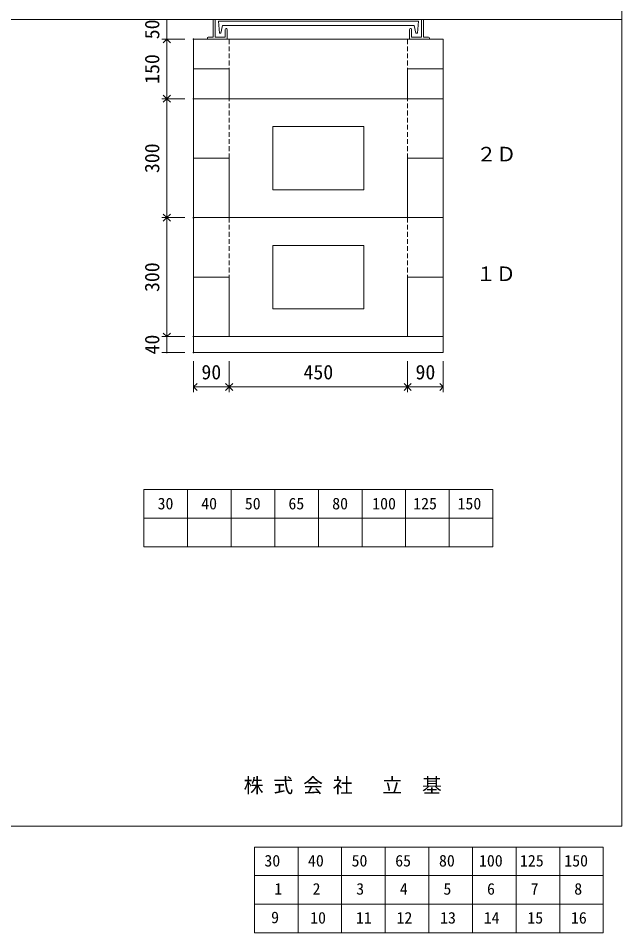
# Model space of a CAD drawing. Units: millimetres, scale not verified. Extents: x -4890 to 18490, y -2272 to 2272.
# Drawn here: x 3368 to 4890, y -2272 to 35 of the extents above; entities that cross this region are included whole.
import ezdxf
from ezdxf.enums import TextEntityAlignment as Align

# ---------------------------------------------------------------- set-up
doc = ezdxf.new("R2010")
doc.units = ezdxf.units.MM
doc.header["$LTSCALE"] = 10
doc.header["$PDMODE"] = 32
doc.header["$PDSIZE"] = 2
for name, pattern in [('DASHED1', [1.8, 1.2, -0.6]), ('USER2', [50.8, 31.75, -6.35, 6.35, -6.35]), ('USER5', [3.185, 0.01, -3.175])]:
    doc.linetypes.add(name, pattern=pattern)
for name, color, linetype, lineweight in [('0-1_Defpoints', 7, 'USER2', 5), ('0-2_waku', 7, 'Continuous', 18), ('0-3_gaikei', 7, 'Continuous', 18), ('0-4_kakure', 7, 'USER5', 18), ('0-5_sunpou', 7, 'Continuous', 5), ('0-9_uchigawa', 6, 'Continuous', 18), ('0-B_futa', 3, 'Continuous', 18), ('0-C_GL', 4, 'Continuous', 18), ('0-E_文字１', 150, 'USER2', 18), ('1-5_文字２', 7, 'Continuous', 5)]:
    doc.layers.add(name, color=color, linetype=linetype, lineweight=lineweight)
doc.styles.add('ＭＳ ゴシック', font='')
doc.styles.get('ＭＳ ゴシック').set_extended_font_data('MS Gothic')

# ---------------------------------------------------------------- blocks, each defined once
blk = doc.blocks.new('_Open90')
at = {"layer": '0-5_sunpou'}
blk.add_line((0, 0), (-1, 0), dxfattribs=at)
blk.add_lwpolyline([(-0.5, 0.5), (0, 0), (-0.5, -0.5)], dxfattribs=at)
blk = doc.blocks.new('D47')
at = {"layer": '0-1_Defpoints'}
for p in [(5257.32, 1764.36), (5190.08, 1464.36), (5257.32, 1464.36)]:
    blk.add_point(p, dxfattribs=at)
at = {"layer": '0-5_sunpou'}
for p, q in [((5235.32, 1764.36), (5177.08, 1764.36)), ((5190.08, 1746.36), (5190.08, 1482.36)), ((5235.32, 1464.36), (5177.08, 1464.36))]:
    blk.add_line(p, q, dxfattribs=at)
at = {"layer": '0-5_sunpou', "xscale": 18, "yscale": 18}
for p, rotation in [((5190.08, 1764.36), 90), ((5190.08, 1464.36), 270)]:
    blk.add_blockref('_Open90', p, dxfattribs=dict(at, rotation=rotation))
at = {"layer": '0-5_sunpou', "style": 'ＭＳ ゴシック'}
blk.add_text('300', height=36.66, rotation=90, dxfattribs=at).set_placement((5182.08, 1576.86), align=Align.BOTTOM_LEFT)
blk = doc.blocks.new('D48')
at = {"layer": '0-1_Defpoints'}
for p in [(5257.32, 2214.36), (5190.08, 2064.36), (5257.32, 2064.36)]:
    blk.add_point(p, dxfattribs=at)
at = {"layer": '0-5_sunpou'}
for p, q in [((5235.32, 2214.36), (5177.08, 2214.36)), ((5190.08, 2196.36), (5190.08, 2082.36)), ((5235.32, 2064.36), (5177.08, 2064.36))]:
    blk.add_line(p, q, dxfattribs=at)
at = {"layer": '0-5_sunpou', "xscale": 18, "yscale": 18}
for p, rotation in [((5190.08, 2214.36), 90), ((5190.08, 2064.36), 270)]:
    blk.add_blockref('_Open90', p, dxfattribs=dict(at, rotation=rotation))
at = {"layer": '0-5_sunpou', "style": 'ＭＳ ゴシック'}
blk.add_text('150', height=36.66, rotation=90, dxfattribs=at).set_placement((5182.08, 2101.86), align=Align.BOTTOM_LEFT)
blk = doc.blocks.new('D49')
at = {"layer": '0-1_Defpoints'}
for p in [(5257.32, 2064.36), (5190.08, 1764.36), (5257.32, 1764.36)]:
    blk.add_point(p, dxfattribs=at)
at = {"layer": '0-5_sunpou'}
for p, q in [((5235.32, 2064.36), (5177.08, 2064.36)), ((5190.08, 2046.36), (5190.08, 1782.36)), ((5235.32, 1764.36), (5177.08, 1764.36))]:
    blk.add_line(p, q, dxfattribs=at)
at = {"layer": '0-5_sunpou', "xscale": 18, "yscale": 18}
for p, rotation in [((5190.08, 2064.36), 90), ((5190.08, 1764.36), 270)]:
    blk.add_blockref('_Open90', p, dxfattribs=dict(at, rotation=rotation))
at = {"layer": '0-5_sunpou', "style": 'ＭＳ ゴシック'}
blk.add_text('300', height=36.66, rotation=90, dxfattribs=at).set_placement((5182.08, 1876.86), align=Align.BOTTOM_LEFT)
blk = doc.blocks.new('D57')
at = {"layer": '0-1_Defpoints'}
for p in [(5257.32, 1464.36), (5190.08, 1424.36), (5257.32, 1424.36)]:
    blk.add_point(p, dxfattribs=at)
at = {"layer": '0-5_sunpou'}
for p, q in [((5235.32, 1464.36), (5177.08, 1464.36)), ((5190.08, 1464.36), (5190.08, 1424.36)), ((5235.32, 1424.36), (5177.08, 1424.36))]:
    blk.add_line(p, q, dxfattribs=at)
at = {"layer": '0-5_sunpou', "style": 'ＭＳ ゴシック'}
blk.add_text('40', height=36.66, rotation=90, dxfattribs=at).set_placement((5182.08, 1419.36), align=Align.BOTTOM_LEFT)

msp = doc.modelspace()

# ---------------------------------------------------------------- linework, layer by layer
at = {"layer": '0-2_waku'}
for p, q in [((4890, 2271.74), (4890, -2003.26)), ((4890, 2271.74), (4890, -2003.26)), ((3685, -1154.26), (3685, -1298.26)), ((3685, -1154.26), (3685, -1298.26)), ((3685, -1154.26), (3685, -1298.26)), ((3685, -1154.26), (3685, -1298.26)), ((3685, -1154.26), (4565, -1154.26)), ((3795, -1154.26), (3795, -1298.26)), ((3905, -1154.26), (3905, -1298.26)), ((3905, -1154.26), (3905, -1298.26)), ((4015, -1154.26), (4015, -1298.26)), ((4125, -1154.26), (4125, -1298.26)), ((4235, -1154.26), (4235, -1298.26)), ((4345, -1154.26), (4345, -1298.26)), ((4455, -1154.26), (4455, -1298.26)), ((4565, -1154.26), (4565, -1298.26)), ((3685, -1226.26), (4565, -1226.26)), ((3685, -1298.26), (4565, -1298.26)), ((-1230, -2003.26), (4890, -2003.26)), ((-1230, -2003.26), (4890, -2003.26)), ((-1230, -2003.26), (4890, -2003.26))]:
    msp.add_line(p, q, dxfattribs=at)
at = {"layer": '0-3_gaikei'}
for p, q in [((3810, -18.26), (4440, -18.26)), ((3810, -18.26), (4440, -18.26)), ((3810, -18.26), (4440, -18.26)), ((3810, -18.26), (4440, -18.26)), ((3810, -18.26), (4440, -18.26)), ((3810, -18.26), (3810, -168.26)), ((3810, -18.26), (3900, -18.26)), ((4350, -18.26), (4440, -18.26)), ((4440, -18.26), (4440, -168.26)), ((3810, -93.26), (3900, -93.26)), ((3900, -93.26), (3900, -168.26)), ((4350, -93.26), (4440, -93.26)), ((4350, -93.26), (4350, -168.26)), ((3810, -808.26), (3810, -168.26)), ((3810, -168.26), (4440, -168.26)), ((3810, -168.26), (4440, -168.26)), ((3810, -168.26), (4440, -168.26)), ((3810, -168.26), (4440, -168.26)), ((3810, -168.26), (4440, -168.26)), ((3810, -808.26), (3810, -168.26)), ((3890, -168.26), (4360, -168.26)), ((3890, -168.26), (4360, -168.26)), ((4440, -808.26), (4440, -168.26)), ((4440, -808.26), (4440, -168.26)), ((3810, -318.26), (3900, -318.26)), ((3900, -318.26), (3900, -468.26)), ((4350, -318.26), (4350, -468.26)), ((4350, -318.26), (4440, -318.26)), ((4440, -468.26), (4440, -308.26)), ((3810, -468.26), (4440, -468.26)), ((3810, -468.26), (4440, -468.26)), ((3810, -468.26), (4440, -468.26)), ((3890, -468.26), (4360, -468.26)), ((3890, -468.26), (4360, -468.26)), ((3810, -528.26), (3810, -808.26)), ((4440, -528.26), (4440, -808.26)), ((3810, -618.26), (3900, -618.26)), ((3900, -618.26), (3900, -768.26)), ((4350, -618.26), (4350, -768.26)), ((4350, -618.26), (4440, -618.26)), ((3810, -768.26), (4440, -768.26)), ((3810, -768.26), (4440, -768.26)), ((3810, -808.26), (4440, -808.26)), ((3810, -808.26), (4440, -808.26)), ((3810, -808.26), (4440, -808.26)), ((3810, -808.26), (4440, -808.26))]:
    msp.add_line(p, q, dxfattribs=at)
at = {"layer": '0-4_kakure', "linetype": 'DASHED1', "lineweight": 5}
for p, q in [((3900, -18.26), (3900, -93.26)), ((4350, -18.26), (4350, -93.26)), ((3900, -318.26), (3900, -168.26)), ((4350, -318.26), (4350, -168.26)), ((3900, -468.26), (3900, -618.26)), ((4350, -468.26), (4350, -618.26))]:
    msp.add_line(p, q, dxfattribs=at)
at = {"layer": '0-5_sunpou'}
for p, q in [((3788, 31.74), (3729.76, 31.74)), ((3742.76, 31.74), (3742.76, -18.26)), ((3788, -18.26), (3729.76, -18.26)), ((3788, -168.26), (3729.76, -168.26)), ((3810, -830.26), (3810, -908.19)), ((3900, -830.26), (3900, -908.19)), ((3900, -830.26), (3900, -908.19)), ((4350, -830.26), (4350, -908.19)), ((4350, -830.26), (4350, -908.19)), ((4440, -830.26), (4440, -908.19)), ((3828, -895.19), (3882, -895.19)), ((3918, -895.19), (4332, -895.19)), ((4368, -895.19), (4422, -895.19))]:
    msp.add_line(p, q, dxfattribs=at)
at = {"layer": '0-9_uchigawa'}
for p, q in [((4010, -238.26), (4240, -238.26)), ((4010, -398.26), (4010, -238.26)), ((4240, -398.26), (4240, -238.26)), ((4010, -398.26), (4240, -398.26)), ((4010, -698.26), (4010, -538.26)), ((4010, -538.26), (4240, -538.26)), ((4240, -698.26), (4240, -538.26)), ((4010, -698.26), (4240, -698.26))]:
    msp.add_line(p, q, dxfattribs=at)
at = {"layer": '0-B_futa'}
for p, q in [((3860, 29.74), (3860, -13.26)), ((3862, 31.74), (3865, 31.74)), ((3865, 31.74), (3865, -13.26)), ((3872.81, 27.24), (4377.14, 27.24)), ((3872.81, 27.24), (3875.3, -2.76)), ((4377.14, 27.24), (4374.89, -2.76)), ((4385, 31.74), (4385, -13.26)), ((4385, 31.74), (4388, 31.74)), ((4390, 29.74), (4390, -13.26)), ((3883.33, 16.24), (3879.01, -2.76)), ((3883.33, 16.24), (4366.67, 16.24)), ((3890, 6.74), (3890, -13.26)), ((3892, 8.74), (3893, 8.74)), ((3895, 6.74), (3895, -18.26)), ((4355, 6.74), (4355, -18.26)), ((4358, 8.74), (4357, 8.74)), ((4360, 6.74), (4360, -13.26)), ((4366.67, 16.24), (4370.98, -2.76)), ((3845, -15.26), (3845, -16.26)), ((3847, -13.26), (3860, -13.26)), ((3895, -18.26), (3847, -18.26)), ((3865, -13.26), (3890, -13.26)), ((3875.3, -2.76), (3879.01, -2.76)), ((4355, -18.26), (4403, -18.26)), ((4385, -13.26), (4360, -13.26)), ((4374.89, -2.76), (4370.98, -2.76)), ((4403, -13.26), (4390, -13.26)), ((4405, -15.26), (4405, -16.26))]:
    msp.add_line(p, q, dxfattribs=at)
for centre, start, end in [((3862, 29.74), 90, 180), ((4388, 29.74), 0, 90), ((3892, 6.74), 90, 180), ((3893, 6.74), 0, 90), ((4357, 6.74), 90, 180), ((4358, 6.74), 0, 90), ((3847, -15.26), 90, 180), ((3847, -16.26), 180, 270), ((4403, -15.26), 0, 90), ((4403, -16.26), 270, 0)]:
    msp.add_arc(centre, 2, start, end, dxfattribs=at)
at = {"layer": '0-C_GL'}
msp.add_line((-1230, 31.74), (4890, 31.74), dxfattribs=at)
msp.add_line((-1230, 31.74), (4890, 31.74), dxfattribs=at)
at = {"layer": '1-5_文字２'}
for p, q in [((3963.6, -2055.9), (3963.6, -2199.9)), ((3963.6, -2055.9), (3963.6, -2199.9)), ((3963.6, -2055.9), (3963.6, -2199.9)), ((3963.6, -2055.9), (3963.6, -2199.9)), ((3963.6, -2055.9), (4843.6, -2055.9)), ((3963.6, -2055.9), (3963.6, -2199.9)), ((3963.6, -2055.9), (3963.6, -2199.9)), ((3963.6, -2055.9), (3963.6, -2199.9)), ((3963.6, -2055.9), (3963.6, -2199.9)), ((3963.6, -2055.9), (4843.6, -2055.9)), ((4073.6, -2055.9), (4073.6, -2199.9)), ((4073.6, -2055.9), (4073.6, -2199.9)), ((4183.6, -2055.9), (4183.6, -2199.9)), ((4183.6, -2055.9), (4183.6, -2199.9)), ((4183.6, -2055.9), (4183.6, -2199.9)), ((4183.6, -2055.9), (4183.6, -2199.9)), ((4293.6, -2055.9), (4293.6, -2199.9)), ((4293.6, -2055.9), (4293.6, -2199.9)), ((4403.6, -2055.9), (4403.6, -2199.9)), ((4403.6, -2055.9), (4403.6, -2199.9)), ((4513.6, -2055.9), (4513.6, -2199.9)), ((4513.6, -2055.9), (4513.6, -2199.9)), ((4623.6, -2055.9), (4623.6, -2199.9)), ((4623.6, -2055.9), (4623.6, -2199.9)), ((4733.6, -2055.9), (4733.6, -2199.9)), ((4733.6, -2055.9), (4733.6, -2199.9)), ((4843.6, -2055.9), (4843.6, -2199.9)), ((4843.6, -2055.9), (4843.6, -2199.9)), ((3963.6, -2127.9), (4843.6, -2127.9)), ((3963.6, -2127.9), (4843.6, -2127.9)), ((3963.6, -2199.9), (4843.6, -2199.9)), ((3963.6, -2199.9), (4843.6, -2199.9)), ((3963.6, -2199.9), (3963.6, -2271.9)), ((3963.6, -2199.9), (3963.6, -2271.9)), ((3963.6, -2199.9), (3963.6, -2271.9)), ((3963.6, -2199.9), (3963.6, -2271.9)), ((3963.6, -2199.9), (4843.6, -2199.9)), ((3963.6, -2199.9), (3963.6, -2271.9)), ((3963.6, -2199.9), (3963.6, -2271.9)), ((3963.6, -2199.9), (3963.6, -2271.9)), ((3963.6, -2199.9), (3963.6, -2271.9)), ((3963.6, -2199.9), (4843.6, -2199.9)), ((4073.6, -2199.9), (4073.6, -2271.9)), ((4073.6, -2199.9), (4073.6, -2271.9)), ((4183.6, -2199.9), (4183.6, -2271.9)), ((4183.6, -2199.9), (4183.6, -2271.9)), ((4183.6, -2199.9), (4183.6, -2271.9)), ((4183.6, -2199.9), (4183.6, -2271.9)), ((4293.6, -2199.9), (4293.6, -2271.9)), ((4293.6, -2199.9), (4293.6, -2271.9)), ((4403.6, -2199.9), (4403.6, -2271.9)), ((4403.6, -2199.9), (4403.6, -2271.9)), ((4513.6, -2199.9), (4513.6, -2271.9)), ((4513.6, -2199.9), (4513.6, -2271.9)), ((4623.6, -2199.9), (4623.6, -2271.9)), ((4623.6, -2199.9), (4623.6, -2271.9)), ((4733.6, -2199.9), (4733.6, -2271.9)), ((4733.6, -2199.9), (4733.6, -2271.9)), ((4843.6, -2199.9), (4843.6, -2271.9)), ((4843.6, -2199.9), (4843.6, -2271.9)), ((3963.6, -2271.9), (4843.6, -2271.9)), ((3963.6, -2271.9), (4843.6, -2271.9))]:
    msp.add_line(p, q, dxfattribs=at)

# ---------------------------------------------------------------- block references
at = {"layer": '0-5_sunpou'}
for name in ['D48', 'D49', 'D47', 'D57']:
    msp.add_blockref(name, (-1447.32, -2232.63), dxfattribs=at)
at = {"layer": '0-5_sunpou', "xscale": 18, "yscale": 18, "rotation": 180}
for p in [(3810, -895.19), (3900, -895.19), (4350, -895.19)]:
    msp.add_blockref('_Open90', p, dxfattribs=at)
at = {"layer": '0-5_sunpou', "xscale": 18, "yscale": 18}
for p in [(3900, -895.19), (4350, -895.19), (4440, -895.19)]:
    msp.add_blockref('_Open90', p, dxfattribs=at)

# ---------------------------------------------------------------- texts
at = {"layer": '0-5_sunpou', "style": 'ＭＳ ゴシック'}
msp.add_text('50', height=36.66, rotation=90, dxfattribs=at).set_placement((3734.76, -18.26), align=Align.BOTTOM_LEFT)
for s, p in [('90', (3830, -887.19)), ('450', (4087.5, -887.19)), ('90', (4370, -887.19))]:
    msp.add_text(s, height=36.66, dxfattribs=at).set_placement(p, align=Align.BOTTOM_LEFT)
at = {"layer": '0-E_文字１', "color": 7, "style": 'ＭＳ ゴシック'}
for s, height, p in [('２Ｄ', 36.66, (4523.82, -337.35)), ('１Ｄ', 36.66, (4522.5, -639.21)), ('30', 29.33, (3719.46, -1212.9)), ('40', 29.33, (3829.46, -1212.9)), ('50', 29.33, (3939.46, -1212.9)), ('65', 29.33, (4049.46, -1212.9)), ('80', 29.33, (4159.87, -1212.9)), ('100', 29.33, (4260.75, -1212.9)), ('125', 29.33, (4364.13, -1212.9)), ('150', 29.33, (4475.9, -1212.9)), ('株 式 会 社 \u3000立\u3000基', 36.66, (3936.53, -1929.62))]:
    msp.add_text(s, height=height, dxfattribs=at).set_placement(p, align=Align.BOTTOM_LEFT)
at = {"layer": '1-5_文字２', "style": 'ＭＳ ゴシック'}
for s, p in [('30', (3988.75, -2113.71)), ('30', (3988.75, -2113.71)), ('40', (4098.75, -2113.71)), ('40', (4098.75, -2113.71)), ('50', (4208.75, -2113.71)), ('50', (4208.75, -2113.71)), ('65', (4318.75, -2113.71)), ('65', (4318.75, -2113.71)), ('80', (4429.16, -2113.71)), ('80', (4429.16, -2113.71)), ('100', (4530.04, -2113.71)), ('100', (4530.04, -2113.71)), ('125', (4633.42, -2113.71)), ('125', (4633.42, -2113.71)), ('150', (4745.19, -2113.71)), ('150', (4745.19, -2113.71)), ('1', (4013.9, -2184.75)), ('2', (4110.34, -2184.75)), ('3', (4220.34, -2184.75)), ('4', (4330.34, -2184.75)), ('5', (4440.34, -2184.75)), ('6', (4550.34, -2184.75)), ('7', (4660.34, -2184.75)), ('8', (4770.34, -2184.75)), ('9', (4005.83, -2256.75)), ('10', (4104.25, -2257.71)), ('11', (4219.75, -2257.71)), ('12', (4321.96, -2257.71)), ('13', (4431.96, -2257.71)), ('14', (4541.96, -2257.71)), ('15', (4651.96, -2257.71)), ('16', (4761.96, -2257.71))]:
    msp.add_text(s, height=29.33, dxfattribs=at).set_placement(p, align=Align.BOTTOM_LEFT)

doc.saveas('drawing.dxf')
